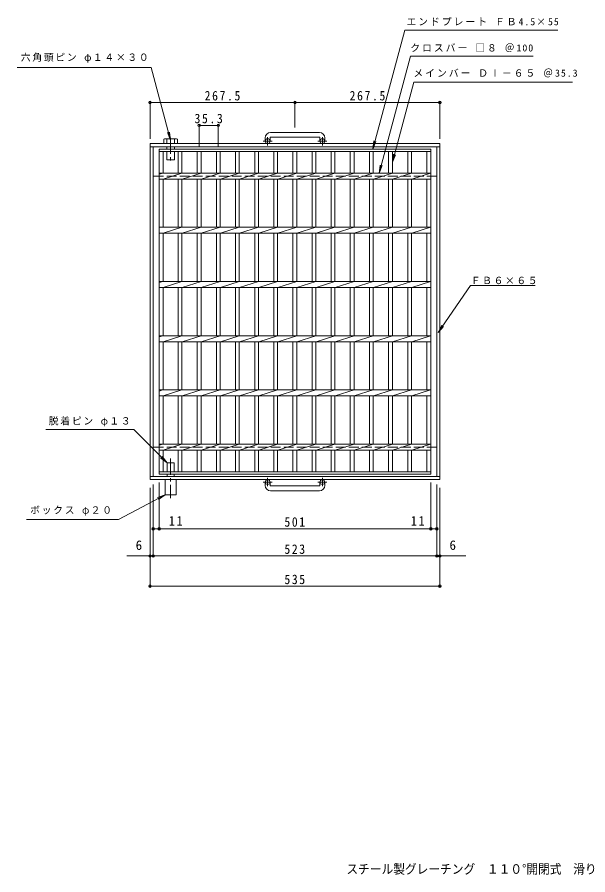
# Model space of a CAD drawing. Units: millimetres, scale not verified. Extents: x -1120 to 1035, y -823 to 789.
# Drawn here: x -1120 to -67, y -793 to 789 of the extents above; entities that cross this region are included whole.
import ezdxf
from ezdxf.enums import TextEntityAlignment as Align

# ---------------------------------------------------------------- set-up
doc = ezdxf.new("R2010")
doc.units = ezdxf.units.MM
doc.header["$LTSCALE"] = 6
doc.header["$PDMODE"] = 32
doc.header["$PDSIZE"] = 4.8
doc.linetypes.add('CHAIN1', pattern=[8, 5, -1, 1, -1])
doc.linetypes.add('DASHED3', pattern=[4, 3, -1])
for name, color, linetype, lineweight in [('A-1_ピット', 2, 'Continuous', 9), ('A-2_蓋', 3, 'Continuous', 9), ('A-4_寸法', 7, 'Continuous', 9), ('A-5_仕様文', 7, 'Continuous', 9), ('A-9_ｸｯｼｮﾝ材', 4, 'Continuous', 9)]:
    doc.layers.add(name, color=color, linetype=linetype, lineweight=lineweight)
doc.layers.add('F-5_F-5ﾚｲﾔ', color=2, linetype='Continuous')
doc.styles.add('ＭＳ ゴシック', font='')
doc.styles.get('ＭＳ ゴシック').set_extended_font_data('MS Gothic')

msp = doc.modelspace()

# ---------------------------------------------------------------- linework, layer by layer
at = {"layer": 'A-1_ピット'}
for p, q in [((-561.952, 576.559), (-651.952, 576.559)), ((-339.452, 555.959), (-874.452, 555.959)), ((-874.452, 555.959), (-874.452, -64.041)), ((-661.952, 566.559), (-661.952, 560.459)), ((-652.953, 566.559), (-652.953, 560.459)), ((-651.952, 567.559), (-561.952, 567.559)), ((-560.952, 566.559), (-560.952, 560.459)), ((-551.952, 566.559), (-551.952, 560.459)), ((-339.452, 555.959), (-339.452, -64.041)), ((-339.452, 549.959), (-874.452, 549.959)), ((-868.452, 549.959), (-868.452, -58.041)), ((-345.452, 549.959), (-345.452, -58.041)), ((-339.452, -58.041), (-874.452, -58.041)), ((-339.452, -64.041), (-874.452, -64.041)), ((-661.952, -74.642), (-661.952, -68.542)), ((-652.953, -74.642), (-652.953, -68.542)), ((-651.952, -75.642), (-561.952, -75.642)), ((-560.952, -74.642), (-560.952, -68.542)), ((-551.952, -74.642), (-551.952, -68.542)), ((-561.952, -84.642), (-651.952, -84.642))]:
    msp.add_line(p, q, dxfattribs=at)
at = {"layer": 'A-1_ピット', "linetype": 'CHAIN1'}
for p, q in [((-649.289, 560.459), (-665.697, 560.459)), ((-657.452, 552.351), (-657.452, 567.949)), ((-548.289, 560.459), (-564.696, 560.459)), ((-556.452, 552.351), (-556.452, 567.949)), ((-657.452, -60.434), (-657.452, -76.032)), ((-556.452, -60.434), (-556.452, -76.032)), ((-649.289, -68.542), (-665.697, -68.542)), ((-548.289, -68.542), (-564.696, -68.542))]:
    msp.add_line(p, q, dxfattribs=at)
at = {"layer": 'A-1_ピット', "linetype": 'DASHED3'}
for p, q in [((-345.452, 495.959), (-868.452, 495.959)), ((-345.452, -4.041), (-868.452, -4.041))]:
    msp.add_line(p, q, dxfattribs=at)
at = {"layer": 'A-1_ピット'}
for centre in [(-657.452, 560.459), (-556.452, 560.459), (-657.452, -68.542), (-556.452, -68.542)]:
    msp.add_circle(centre, 4.5, dxfattribs=at)
for centre, radius, start, end in [((-651.952, 566.559), 10, 90, 180), ((-561.952, 566.559), 10, 0, 90), ((-651.952, 566.559), 1, 90, 180), ((-561.952, 566.559), 1, 0, 90), ((-651.952, -74.642), 10, 180, 270), ((-651.952, -74.642), 1, 180, 270), ((-561.952, -74.642), 10, 270, 0), ((-561.952, -74.642), 1, 270, 0)]:
    msp.add_arc(centre, radius, start, end, dxfattribs=at)
at = {"layer": 'A-2_蓋'}
for p, q in [((-857.452, 545.959), (-356.452, 545.959)), ((-857.452, -54.041), (-857.452, 545.959)), ((-857.452, 541.459), (-356.452, 541.459)), ((-850.452, 501.459), (-850.452, 541.459)), ((-822.552, 541.459), (-822.552, 501.459)), ((-815.552, 541.459), (-815.552, 501.459)), ((-787.252, 541.459), (-787.252, 501.459)), ((-780.252, 541.459), (-780.252, 501.459)), ((-751.952, 541.459), (-751.952, 501.459)), ((-744.952, 541.459), (-744.952, 501.459)), ((-716.652, 541.459), (-716.652, 501.459)), ((-709.652, 541.459), (-709.652, 501.459)), ((-681.352, 541.459), (-681.352, 501.459)), ((-674.352, 541.459), (-674.352, 501.459)), ((-646.052, 541.459), (-646.052, 501.459)), ((-639.052, 541.459), (-639.052, 501.459)), ((-610.752, 541.459), (-610.752, 501.459)), ((-603.752, 541.459), (-603.752, 501.459)), ((-575.451, 541.459), (-575.451, 501.459)), ((-568.451, 541.459), (-568.451, 501.459)), ((-540.151, 541.459), (-540.151, 501.459)), ((-533.151, 541.459), (-533.151, 501.459)), ((-504.851, 541.459), (-504.851, 501.459)), ((-497.851, 541.459), (-497.851, 501.459)), ((-469.551, 541.459), (-469.551, 501.459)), ((-462.551, 541.459), (-462.551, 501.459)), ((-434.251, 541.459), (-434.251, 501.459)), ((-427.251, 541.459), (-427.251, 501.459)), ((-398.95, 541.459), (-398.95, 501.459)), ((-391.95, 541.459), (-391.95, 501.459)), ((-363.452, 541.459), (-363.452, 501.459)), ((-356.452, 545.959), (-356.452, -54.041)), ((-857.452, 501.459), (-356.452, 501.459)), ((-857.452, 499.379), (-850.852, 501.459)), ((-850.452, 490.459), (-815.552, 501.459)), ((-815.152, 490.459), (-780.252, 501.459)), ((-779.852, 490.459), (-744.952, 501.459)), ((-744.552, 490.459), (-709.652, 501.459)), ((-709.252, 490.459), (-674.352, 501.459)), ((-673.952, 490.459), (-639.052, 501.459)), ((-638.652, 490.459), (-603.752, 501.459)), ((-603.352, 490.459), (-568.452, 501.459)), ((-568.051, 490.459), (-533.152, 501.459)), ((-532.751, 490.459), (-497.851, 501.459)), ((-497.451, 490.459), (-462.551, 501.459)), ((-462.151, 490.459), (-427.251, 501.459)), ((-426.851, 490.459), (-391.951, 501.459)), ((-391.551, 490.459), (-356.651, 501.459)), ((-857.452, 490.459), (-356.452, 490.459)), ((-850.452, 401.458), (-850.452, 490.459)), ((-822.552, 490.459), (-822.552, 401.458)), ((-815.552, 490.459), (-815.552, 401.458)), ((-787.252, 490.459), (-787.252, 401.458)), ((-780.252, 490.459), (-780.252, 401.458)), ((-751.952, 490.459), (-751.952, 401.458)), ((-744.952, 490.459), (-744.952, 401.458)), ((-716.652, 490.459), (-716.652, 401.458)), ((-709.652, 490.459), (-709.652, 401.458)), ((-681.352, 490.459), (-681.352, 401.458)), ((-674.352, 490.459), (-674.352, 401.458)), ((-646.052, 490.459), (-646.052, 401.458)), ((-639.052, 490.459), (-639.052, 401.458)), ((-610.752, 490.459), (-610.752, 401.458)), ((-603.752, 490.459), (-603.752, 401.458)), ((-575.451, 490.459), (-575.451, 401.458)), ((-568.451, 490.459), (-568.451, 401.458)), ((-540.151, 490.459), (-540.151, 401.458)), ((-533.151, 490.459), (-533.151, 401.458)), ((-504.851, 490.459), (-504.851, 401.458)), ((-497.851, 490.459), (-497.851, 401.458)), ((-469.551, 490.459), (-469.551, 401.458)), ((-462.551, 490.459), (-462.551, 401.458)), ((-434.251, 490.459), (-434.251, 401.458)), ((-427.251, 490.459), (-427.251, 401.458)), ((-398.95, 490.459), (-398.95, 401.458)), ((-391.95, 490.459), (-391.95, 401.458)), ((-363.452, 490.459), (-363.452, 401.458)), ((-857.452, 401.459), (-356.452, 401.459)), ((-850.452, 390.459), (-815.552, 401.459)), ((-815.152, 390.459), (-780.252, 401.459)), ((-779.852, 390.459), (-744.952, 401.459)), ((-744.552, 390.459), (-709.652, 401.459)), ((-709.252, 390.459), (-674.352, 401.459)), ((-673.952, 390.459), (-639.052, 401.459)), ((-638.652, 390.459), (-603.752, 401.459)), ((-603.352, 390.459), (-568.452, 401.459)), ((-568.051, 390.459), (-533.152, 401.459)), ((-532.751, 390.459), (-497.851, 401.459)), ((-497.451, 390.459), (-462.551, 401.459)), ((-462.151, 390.459), (-427.251, 401.459)), ((-426.851, 390.459), (-391.951, 401.459)), ((-391.551, 390.459), (-356.651, 401.459)), ((-857.452, 390.459), (-356.452, 390.459)), ((-850.452, 301.458), (-850.452, 390.459)), ((-822.552, 390.459), (-822.552, 301.458)), ((-815.552, 390.459), (-815.552, 301.458)), ((-787.252, 390.459), (-787.252, 301.458)), ((-780.252, 390.459), (-780.252, 301.458)), ((-751.952, 390.459), (-751.952, 301.458)), ((-744.952, 390.459), (-744.952, 301.458)), ((-716.652, 390.459), (-716.652, 301.458)), ((-709.652, 390.459), (-709.652, 301.458)), ((-681.352, 390.459), (-681.352, 301.458)), ((-674.352, 390.459), (-674.352, 301.458)), ((-646.052, 390.459), (-646.052, 301.458)), ((-639.052, 390.459), (-639.052, 301.458)), ((-610.752, 390.459), (-610.752, 301.458)), ((-603.752, 390.459), (-603.752, 301.458)), ((-575.451, 390.459), (-575.451, 301.458)), ((-568.451, 390.459), (-568.451, 301.458)), ((-540.151, 390.459), (-540.151, 301.458)), ((-533.151, 390.459), (-533.151, 301.458)), ((-504.851, 390.459), (-504.851, 301.458)), ((-497.851, 390.459), (-497.851, 301.458)), ((-469.551, 390.459), (-469.551, 301.458)), ((-462.551, 390.459), (-462.551, 301.458)), ((-434.251, 390.459), (-434.251, 301.458)), ((-427.251, 390.459), (-427.251, 301.458)), ((-398.95, 390.459), (-398.95, 301.458)), ((-391.95, 390.459), (-391.95, 301.458)), ((-363.452, 390.459), (-363.452, 301.458)), ((-857.452, 301.459), (-356.452, 301.459)), ((-857.452, 299.379), (-850.852, 301.459)), ((-850.452, 290.459), (-815.552, 301.459)), ((-815.152, 290.459), (-780.252, 301.459)), ((-779.852, 290.459), (-744.952, 301.459)), ((-744.552, 290.459), (-709.652, 301.459)), ((-709.252, 290.459), (-674.352, 301.459)), ((-673.952, 290.459), (-639.052, 301.459)), ((-638.652, 290.459), (-603.752, 301.459)), ((-603.352, 290.459), (-568.452, 301.459)), ((-568.051, 290.459), (-533.152, 301.459)), ((-532.751, 290.459), (-497.851, 301.459)), ((-497.451, 290.459), (-462.551, 301.459)), ((-462.151, 290.459), (-427.251, 301.459)), ((-426.851, 290.459), (-391.951, 301.459)), ((-391.551, 290.459), (-356.651, 301.459)), ((-857.452, 290.459), (-356.452, 290.459)), ((-850.452, 201.458), (-850.452, 290.459)), ((-822.552, 290.459), (-822.552, 201.458)), ((-815.552, 290.459), (-815.552, 201.458)), ((-787.252, 290.459), (-787.252, 201.458)), ((-780.252, 290.459), (-780.252, 201.458)), ((-751.952, 290.459), (-751.952, 201.458)), ((-744.952, 290.459), (-744.952, 201.458)), ((-716.652, 290.459), (-716.652, 201.458)), ((-709.652, 290.459), (-709.652, 201.458)), ((-681.352, 290.459), (-681.352, 201.458)), ((-674.352, 290.459), (-674.352, 201.458)), ((-646.052, 290.459), (-646.052, 201.458)), ((-639.052, 290.459), (-639.052, 201.458)), ((-610.752, 290.459), (-610.752, 201.458)), ((-603.752, 290.459), (-603.752, 201.458)), ((-575.451, 290.459), (-575.451, 201.458)), ((-568.451, 290.459), (-568.451, 201.458)), ((-540.151, 290.459), (-540.151, 201.458)), ((-533.151, 290.459), (-533.151, 201.458)), ((-504.851, 290.459), (-504.851, 201.458)), ((-497.851, 290.459), (-497.851, 201.458)), ((-469.551, 290.459), (-469.551, 201.458)), ((-462.551, 290.459), (-462.551, 201.458)), ((-434.251, 290.459), (-434.251, 201.458)), ((-427.251, 290.459), (-427.251, 201.458)), ((-398.95, 290.459), (-398.95, 201.458)), ((-391.95, 290.459), (-391.95, 201.458)), ((-363.452, 290.459), (-363.452, 201.458)), ((-857.452, 201.459), (-356.452, 201.459)), ((-857.452, 199.379), (-850.852, 201.459)), ((-857.452, 190.459), (-356.452, 190.459)), ((-850.452, 190.459), (-815.552, 201.459)), ((-850.452, 101.458), (-850.452, 190.459)), ((-822.552, 190.459), (-822.552, 101.458)), ((-815.552, 190.459), (-815.552, 101.458)), ((-815.152, 190.459), (-780.252, 201.459)), ((-787.252, 190.459), (-787.252, 101.458)), ((-780.252, 190.459), (-780.252, 101.458)), ((-779.852, 190.459), (-744.952, 201.459)), ((-751.952, 190.459), (-751.952, 101.458)), ((-744.952, 190.459), (-744.952, 101.458)), ((-744.552, 190.459), (-709.652, 201.459)), ((-716.652, 190.459), (-716.652, 101.458)), ((-709.652, 190.459), (-709.652, 101.458)), ((-709.252, 190.459), (-674.352, 201.459)), ((-681.352, 190.459), (-681.352, 101.458)), ((-674.352, 190.459), (-674.352, 101.458)), ((-673.952, 190.459), (-639.052, 201.459)), ((-646.052, 190.459), (-646.052, 101.458)), ((-639.052, 190.459), (-639.052, 101.458)), ((-638.652, 190.459), (-603.752, 201.459)), ((-610.752, 190.459), (-610.752, 101.458)), ((-603.752, 190.459), (-603.752, 101.458)), ((-603.352, 190.459), (-568.452, 201.459)), ((-575.451, 190.459), (-575.451, 101.458)), ((-568.451, 190.459), (-568.451, 101.458)), ((-568.051, 190.459), (-533.152, 201.459)), ((-540.151, 190.459), (-540.151, 101.458)), ((-533.151, 190.459), (-533.151, 101.458)), ((-532.751, 190.459), (-497.851, 201.459)), ((-504.851, 190.459), (-504.851, 101.458)), ((-497.851, 190.459), (-497.851, 101.458)), ((-497.451, 190.459), (-462.551, 201.459)), ((-469.551, 190.459), (-469.551, 101.458)), ((-462.551, 190.459), (-462.551, 101.458)), ((-462.151, 190.459), (-427.251, 201.459)), ((-434.251, 190.459), (-434.251, 101.458)), ((-427.251, 190.459), (-427.251, 101.458)), ((-426.851, 190.459), (-391.951, 201.459)), ((-398.95, 190.459), (-398.95, 101.458)), ((-391.95, 190.459), (-391.95, 101.458)), ((-391.551, 190.459), (-356.651, 201.459)), ((-363.452, 190.459), (-363.452, 101.458)), ((-857.452, 101.459), (-356.452, 101.459)), ((-857.452, 99.379), (-850.852, 101.459)), ((-850.452, 90.459), (-815.552, 101.459)), ((-815.152, 90.459), (-780.252, 101.459)), ((-779.852, 90.459), (-744.952, 101.459)), ((-744.552, 90.459), (-709.652, 101.459)), ((-709.252, 90.459), (-674.352, 101.459)), ((-673.952, 90.459), (-639.052, 101.459)), ((-638.652, 90.459), (-603.752, 101.459)), ((-603.352, 90.459), (-568.452, 101.459)), ((-568.051, 90.459), (-533.152, 101.459)), ((-532.751, 90.459), (-497.851, 101.459)), ((-497.451, 90.459), (-462.551, 101.459)), ((-462.151, 90.459), (-427.251, 101.459)), ((-426.851, 90.459), (-391.951, 101.459)), ((-391.551, 90.459), (-356.651, 101.459)), ((-857.452, 90.459), (-356.452, 90.459)), ((-850.452, 1.458), (-850.452, 90.459)), ((-822.552, 90.459), (-822.552, 1.458)), ((-815.552, 90.459), (-815.552, 1.458)), ((-787.252, 90.459), (-787.252, 1.458)), ((-780.252, 90.459), (-780.252, 1.458)), ((-751.952, 90.459), (-751.952, 1.458)), ((-744.952, 90.459), (-744.952, 1.458)), ((-716.652, 90.459), (-716.652, 1.458)), ((-709.652, 90.459), (-709.652, 1.458)), ((-681.352, 90.459), (-681.352, 1.458)), ((-674.352, 90.459), (-674.352, 1.458)), ((-646.052, 90.459), (-646.052, 1.458)), ((-639.052, 90.459), (-639.052, 1.458)), ((-610.752, 90.459), (-610.752, 1.458)), ((-603.752, 90.459), (-603.752, 1.458)), ((-575.451, 90.459), (-575.451, 1.458)), ((-568.451, 90.459), (-568.451, 1.458)), ((-540.151, 90.459), (-540.151, 1.458)), ((-533.151, 90.459), (-533.151, 1.458)), ((-504.851, 90.459), (-504.851, 1.458)), ((-497.851, 90.459), (-497.851, 1.458)), ((-469.551, 90.459), (-469.551, 1.458)), ((-462.551, 90.459), (-462.551, 1.458)), ((-434.251, 90.459), (-434.251, 1.458)), ((-427.251, 90.459), (-427.251, 1.458)), ((-398.95, 90.459), (-398.95, 1.458)), ((-391.95, 90.459), (-391.95, 1.458)), ((-363.452, 90.459), (-363.452, 1.458)), ((-857.452, -0.621), (-850.852, 1.459)), ((-857.452, 1.458), (-356.452, 1.458)), ((-850.452, -9.541), (-815.552, 1.459)), ((-815.152, -9.541), (-780.252, 1.459)), ((-779.852, -9.541), (-744.952, 1.459)), ((-744.552, -9.541), (-709.652, 1.459)), ((-709.252, -9.541), (-674.352, 1.459)), ((-673.952, -9.541), (-639.052, 1.459)), ((-638.652, -9.541), (-603.752, 1.459)), ((-603.352, -9.541), (-568.452, 1.459)), ((-568.051, -9.541), (-533.152, 1.459)), ((-532.751, -9.541), (-497.851, 1.459)), ((-497.451, -9.541), (-462.551, 1.459)), ((-462.151, -9.541), (-427.251, 1.459)), ((-426.851, -9.541), (-391.951, 1.459)), ((-391.551, -9.541), (-356.651, 1.459)), ((-857.452, -9.541), (-356.452, -9.541)), ((-850.452, -49.541), (-850.452, -9.541)), ((-822.552, -9.541), (-822.552, -49.541)), ((-815.552, -9.541), (-815.552, -49.541)), ((-787.252, -9.541), (-787.252, -49.541)), ((-780.252, -9.541), (-780.252, -49.541)), ((-751.952, -9.541), (-751.952, -49.541)), ((-744.952, -9.541), (-744.952, -49.541)), ((-716.652, -9.541), (-716.652, -49.541)), ((-709.652, -9.541), (-709.652, -49.541)), ((-681.352, -9.541), (-681.352, -49.541)), ((-674.352, -9.541), (-674.352, -49.541)), ((-646.052, -9.541), (-646.052, -49.541)), ((-639.052, -9.541), (-639.052, -49.541)), ((-610.752, -9.541), (-610.752, -49.541)), ((-603.752, -9.541), (-603.752, -49.541)), ((-575.451, -9.541), (-575.451, -49.541)), ((-568.451, -9.541), (-568.451, -49.541)), ((-540.151, -9.541), (-540.151, -49.541)), ((-533.151, -9.541), (-533.151, -49.541)), ((-504.851, -9.541), (-504.851, -49.541)), ((-497.851, -9.541), (-497.851, -49.541)), ((-469.551, -9.541), (-469.551, -49.541)), ((-462.551, -9.541), (-462.551, -49.541)), ((-434.251, -9.541), (-434.251, -49.541)), ((-427.251, -9.541), (-427.251, -49.541)), ((-398.95, -9.541), (-398.95, -49.541)), ((-391.95, -9.541), (-391.95, -49.541)), ((-363.452, -9.541), (-363.452, -49.541)), ((-356.452, -49.541), (-857.452, -49.541)), ((-356.452, -54.041), (-857.452, -54.041))]:
    msp.add_line(p, q, dxfattribs=at)
at = {"layer": 'A-4_寸法'}
for p, q in [((-874.452, 564.959), (-874.452, 633.503)), ((-606.952, 585.559), (-606.952, 633.503)), ((-339.452, 564.959), (-339.452, 633.503)), ((-874.452, 631.703), (-606.952, 631.703)), ((-606.952, 631.703), (-339.452, 631.703)), ((-783.752, 551.306), (-783.752, 591.424)), ((-783.752, 589.624), (-748.452, 589.624)), ((-748.452, 551.306), (-748.452, 591.424)), ((-874.452, -79.041), (-874.452, -262.513)), ((-868.452, -73.041), (-868.452, -206.727)), ((-857.452, -69.041), (-857.452, -156.585)), ((-356.452, -69.041), (-356.452, -156.585)), ((-345.452, -73.041), (-345.452, -206.727)), ((-339.452, -79.041), (-339.452, -262.513)), ((-868.452, -154.785), (-345.452, -154.785)), ((-917.033, -204.927), (-291.982, -204.927)), ((-874.452, -260.713), (-339.452, -260.713))]:
    msp.add_line(p, q, dxfattribs=at)
for p in [(-874.452, 631.703), (-606.952, 631.703), (-339.452, 631.703), (-783.752, 589.624), (-748.452, 589.624), (-868.452, -154.785), (-857.452, -154.785), (-356.452, -154.785), (-345.452, -154.785), (-874.452, -204.927), (-868.452, -204.927), (-345.452, -204.927), (-339.452, -204.927), (-874.452, -260.713), (-339.452, -260.713)]:
    msp.add_point(p, dxfattribs=at)
at = {"layer": 'A-5_仕様文'}
for p, q in [((-872.411, 696.559), (-1119.616, 696.559)), ((-836.452, 562.359), (-872.411, 696.559)), ((-427.251, 521.459), (-387.6, 669.438)), ((-387.6, 669.438), (-94.92, 669.438)), ((-836.452, 562.359), (-842.193, 576.217)), ((-836.452, 562.359), (-838.41, 577.231)), ((-463.361, 545.959), (-461.403, 560.83)), ((-463.361, 545.959), (-457.621, 559.817)), ((-427.251, 521.459), (-425.293, 536.331)), ((-427.251, 521.459), (-421.51, 535.317)), ((-451.914, 501.459), (-449.956, 516.331)), ((-451.914, 501.459), (-446.173, 515.317)), ((-283, 294.012), (-163.941, 294.012)), ((-342.717, 207.326), (-332.668, 218.462)), ((-904.452, 28.459), (-1066.618, 28.459)), ((-842.952, -33.041), (-904.452, 28.459)), ((-842.952, -33.041), (-854.853, -23.91)), ((-842.952, -33.041), (-852.084, -21.141)), ((-932.773, -137.495), (-846.452, -92.04)), ((-846.452, -92.04), (-860.523, -97.237)), ((-846.452, -92.04), (-858.699, -100.702)), ((-1102.422, -137.495), (-932.773, -137.495))]:
    msp.add_line(p, q, dxfattribs=at)
for points in [[(-463.361, 545.959), (-404.552, 765.438), (-121.955, 765.438)], [(-451.914, 501.459), (-394.042, 717.438), (-167.647, 717.438)], [(-283, 294.012), (-342.717, 207.326), (-335.893, 220.683)]]:
    msp.add_lwpolyline(points, dxfattribs=at)
at = {"layer": 'A-9_ｸｯｼｮﾝ材'}
for p, q in [((-846.172, 564.919), (-826.733, 564.919)), ((-843.452, 555.959), (-843.452, 563.878)), ((-829.452, 555.959), (-829.452, 563.878)), ((-824.013, 563.878), (-824.013, 555.959)), ((-843.452, 549.959), (-843.452, 545.959)), ((-843.452, 541.459), (-843.452, 525.959)), ((-829.452, 549.959), (-829.452, 545.959)), ((-829.452, 541.459), (-829.452, 525.959)), ((-843.452, 525.959), (-829.452, 525.959)), ((-842.952, -33.041), (-829.952, -33.041)), ((-842.952, -33.041), (-842.952, -49.541)), ((-829.952, -33.041), (-829.952, -49.541)), ((-842.952, -54.04), (-842.952, -58.041)), ((-829.952, -54.04), (-829.952, -58.041)), ((-826.452, -64.04), (-826.452, -92.04))]:
    msp.add_line(p, q, dxfattribs=at)
at = {"layer": 'A-9_ｸｯｼｮﾝ材', "linetype": 'CHAIN1'}
for p, q in [((-836.452, 566.854), (-836.452, 520.498)), ((-836.452, -25.337), (-836.452, -98.532))]:
    msp.add_line(p, q, dxfattribs=at)
at = {"layer": 'A-9_ｸｯｼｮﾝ材'}
for points in [[(-848.891, 563.878), (-848.891, 555.959), (-824.013, 555.959)], [(-846.452, -64.04), (-846.452, -92.04), (-826.452, -92.04)]]:
    msp.add_lwpolyline(points, dxfattribs=at)
for centre, radius, start, end in [((-846.172, 560.845), 4.074, 48.12389, 131.8763), ((-836.452, 540.853), 24.066, 73.09029, 106.90971), ((-826.733, 560.845), 4.074, 48.1237, 131.87611)]:
    msp.add_arc(centre, radius, start, end, dxfattribs=at)

# ---------------------------------------------------------------- texts
at = {"layer": 'A-4_寸法', "color": 2, "style": 'ＭＳ ゴシック'}
for p in [(-900.942, -198.927), (-321.846, -198.927)]:
    msp.add_text('6', height=17.6, dxfattribs=at).set_placement(p, align=Align.BOTTOM_LEFT)
at = {"layer": 'A-4_寸法', "color": 2, "char_height": 17.6, "attachment_point": 7, "style": 'ＭＳ ゴシック'}
for s, insert in [('\\T1.28;\\W0.9;267.5', (-773.702, 635.303)), ('\\T1.28;\\W0.9;267.5', (-506.202, 635.303)), ('\\T1.28;\\W0.9;35.3', (-792.352, 593.224)), ('\\T1.27;\\W0.95;11', (-839.894, -148.785)), ('\\T1.27;\\W0.9;501', (-626.452, -151.185)), ('\\T1.27;\\W0.95;11', (-393.361, -148.785)), ('\\T1.27;\\W0.9;523', (-626.452, -201.327)), ('\\T1.27;\\W0.9;535', (-626.452, -257.114))]:
    msp.add_mtext(s, dxfattribs=dict(at, insert=insert))
at = {"layer": 'A-5_仕様文', "char_height": 13.2, "attachment_point": 7, "style": 'ＭＳ ゴシック'}
for s, insert in [('\\T1.21;エンドプレート\\~ＦＢ4.5×55', (-401.338, 773.494)), ('\\T1.21;クロスバー\\~□８\\~＠100', (-394.211, 724.626)), ('\\T1.18;六角頭ピン\\~φ１４×３０', (-1112.819, 704.977)), ('\\T1.21;メインバー\\~ＤⅠ－６５\\~＠35.3', (-388.468, 678.121)), ('\\T1.17;ＦＢ６×６５', (-282.574, 296.486)), ('\\T1.18;脱着ピン\\~φ１３', (-1061.133, 34.012)), ('\\T1.18;ボックス\\~φ２０', (-1095.579, -130.478))]:
    msp.add_mtext(s, dxfattribs=dict(at, insert=insert))
at = {"layer": 'F-5_F-5ﾚｲﾔ', "style": 'ＭＳ ゴシック', "width": 0.9}
msp.add_text('スチール製グレーチング\u3000１１０°開閉式\u3000滑り止め模様付', height=17.6, dxfattribs=at).set_placement((-512.046, -796.524), align=Align.BOTTOM_LEFT)

doc.saveas('drawing.dxf')
